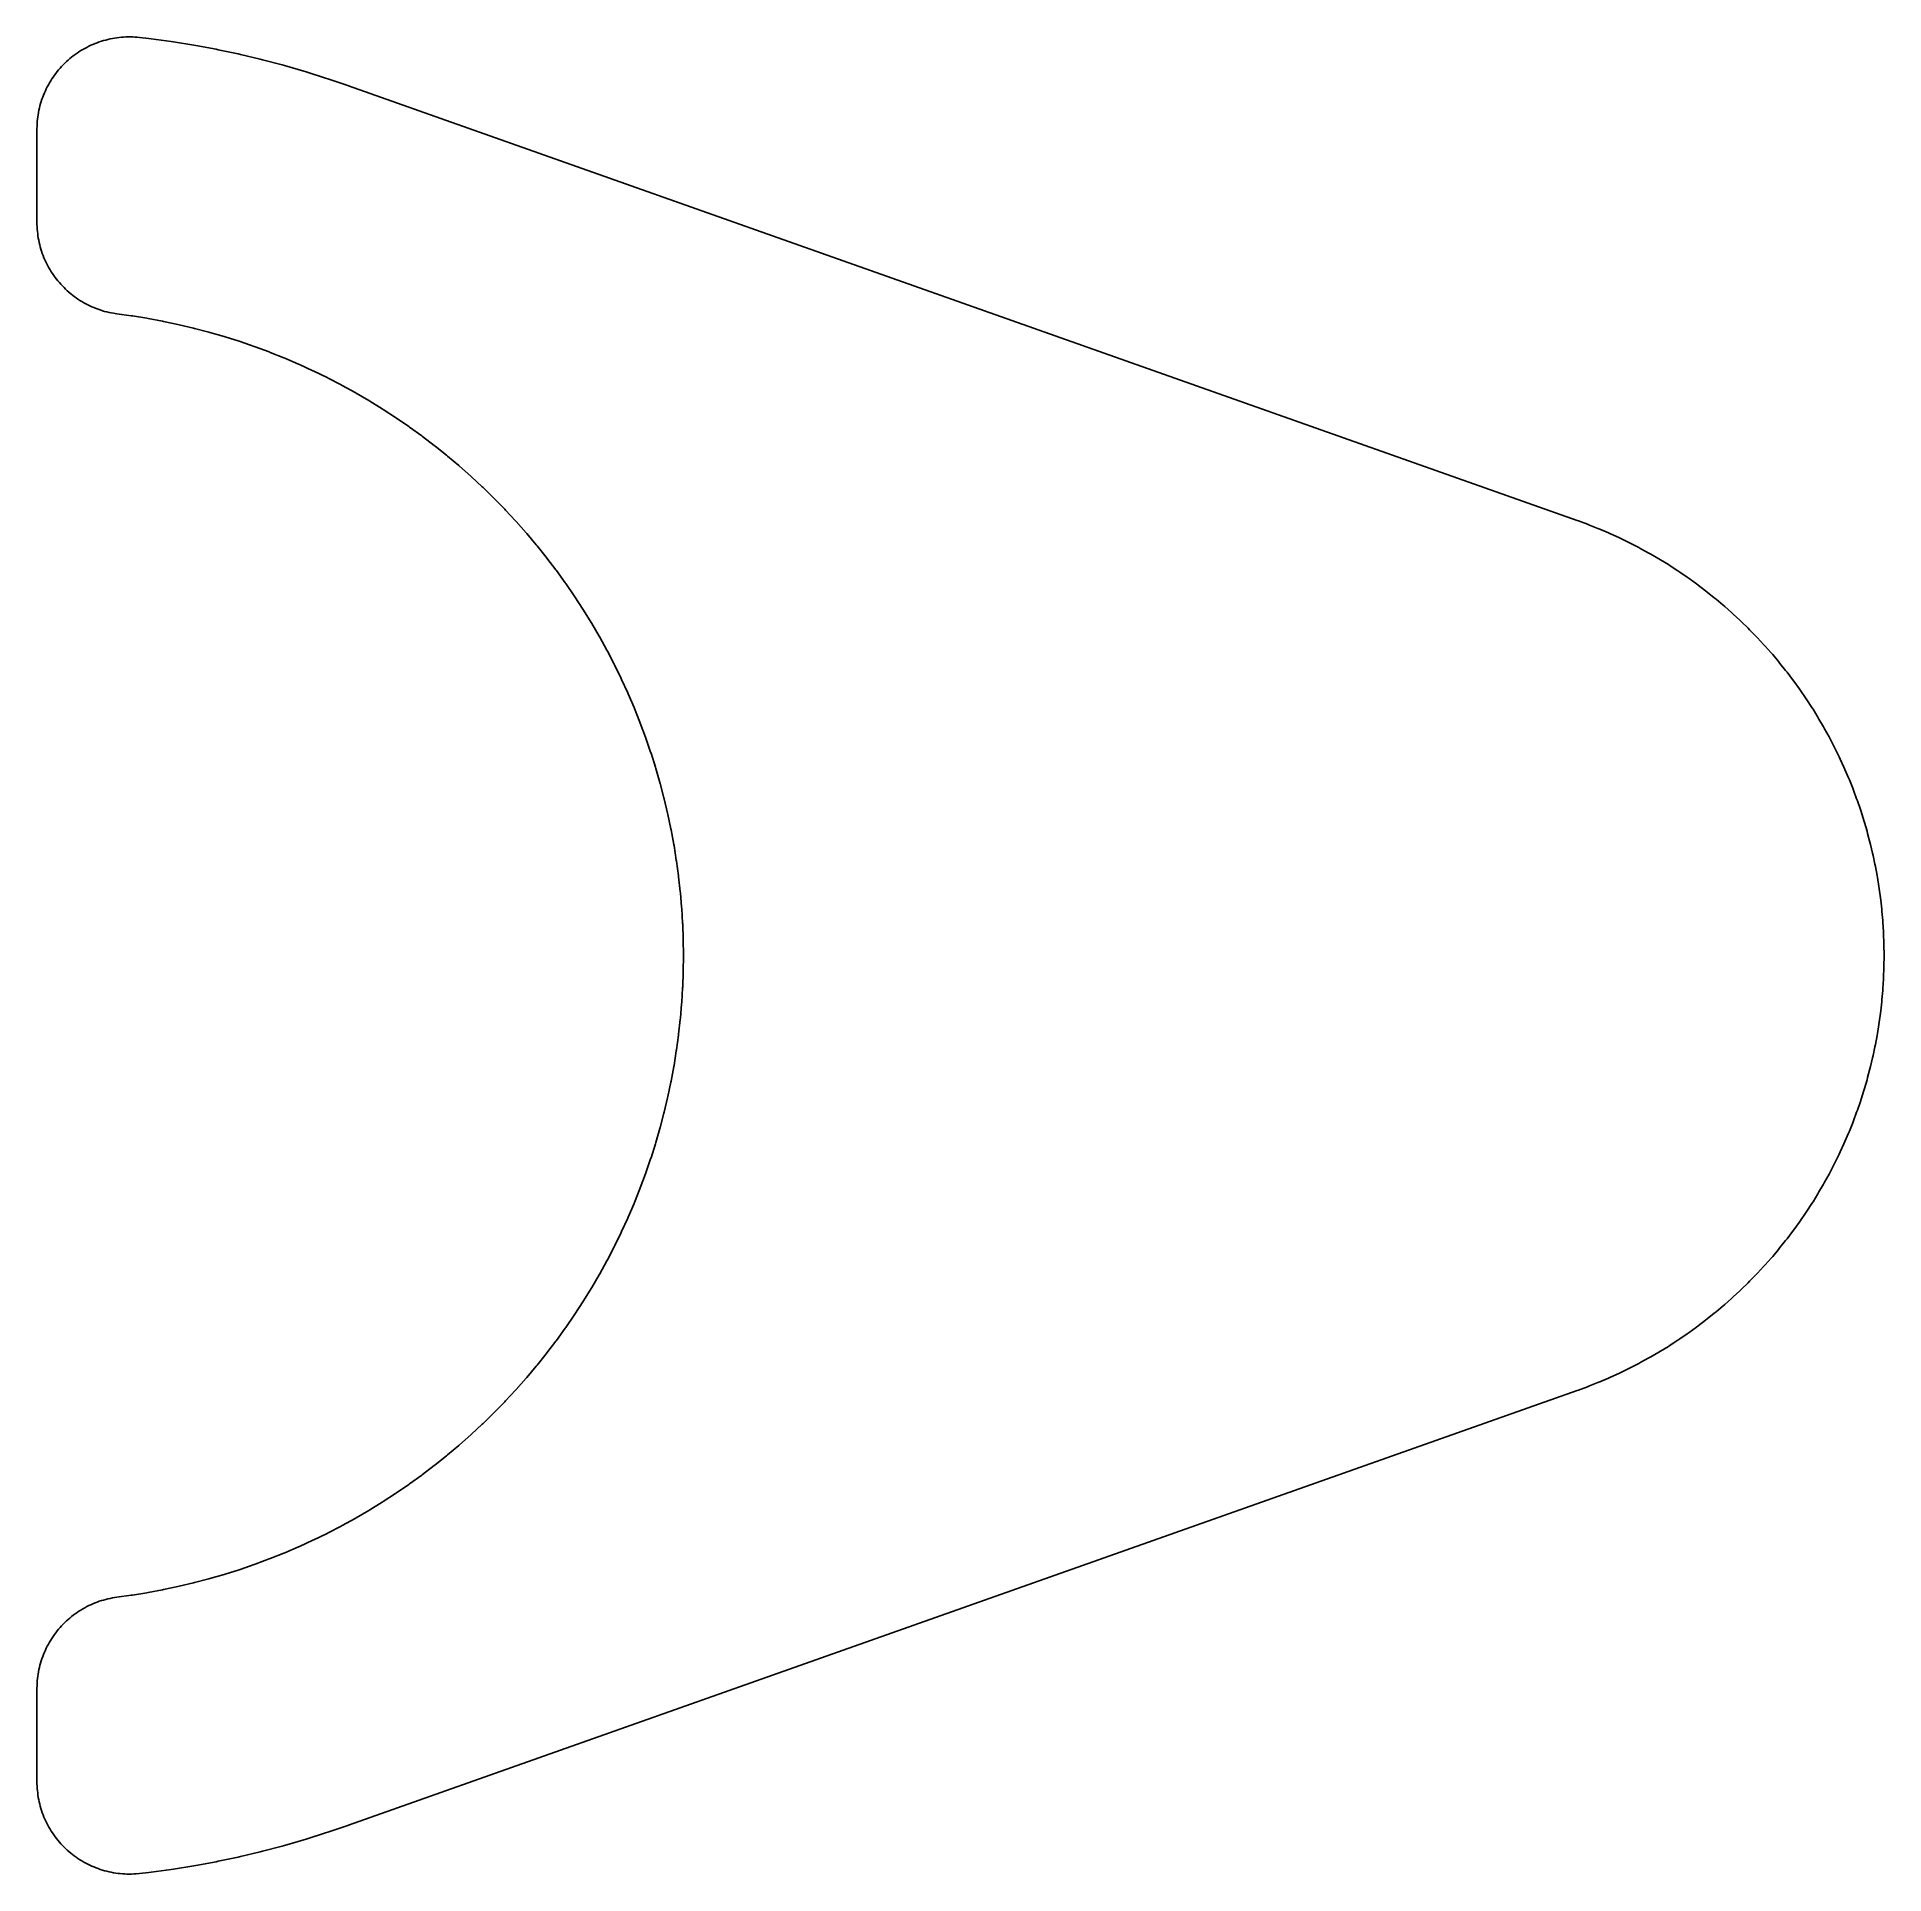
# Model space of a CAD drawing. Header units: metres. Extents: x 0 to 20, y -9.9 to 9.9.
import ezdxf

# ---------------------------------------------------------------- set-up
doc = ezdxf.new("R2010")
doc.units = ezdxf.units.M

msp = doc.modelspace()

# ---------------------------------------------------------------- linework, layer by layer
for p, q in [((0.496, 9.807), (0.475, 9.795)), ((0.518, 9.82), (0.496, 9.807)), ((0.539, 9.831), (0.518, 9.82)), ((0.561, 9.842), (0.539, 9.831)), ((0.584, 9.853), (0.561, 9.842)), ((0.606, 9.863), (0.584, 9.853)), ((0.629, 9.872), (0.606, 9.863)), ((0.652, 9.881), (0.629, 9.872)), ((0.675, 9.889), (0.652, 9.881)), ((0.698, 9.897), (0.675, 9.889)), ((0.721, 9.904), (0.698, 9.897)), ((0.745, 9.91), (0.721, 9.904)), ((0.769, 9.916), (0.745, 9.91)), ((0.793, 9.922), (0.769, 9.916)), ((0.817, 9.927), (0.793, 9.922)), ((0.841, 9.931), (0.817, 9.927)), ((0.865, 9.934), (0.841, 9.931)), ((0.89, 9.937), (0.865, 9.934)), ((0.914, 9.94), (0.89, 9.937)), ((0.939, 9.942), (0.914, 9.94)), ((0.963, 9.943), (0.939, 9.942)), ((0.988, 9.943), (0.963, 9.943)), ((1.012, 9.943), (0.988, 9.943)), ((1.037, 9.943), (1.012, 9.943)), ((1.061, 9.942), (1.037, 9.943)), ((1.086, 9.94), (1.061, 9.942)), ((1.11, 9.937), (1.086, 9.94)), ((1.212, 9.926), (1.11, 9.937)), ((1.236, 9.923), (1.212, 9.926)), ((1.455, 9.893), (1.236, 9.923)), ((1.48, 9.89), (1.455, 9.893)), ((1.698, 9.855), (1.48, 9.89)), ((1.722, 9.851), (1.698, 9.855)), ((1.939, 9.81), (1.722, 9.851)), ((1.963, 9.805), (1.939, 9.81)), ((2.179, 9.76), (1.963, 9.805)), ((0.251, 9.606), (0.235, 9.587)), ((0.267, 9.624), (0.251, 9.606)), ((0.284, 9.642), (0.267, 9.624)), ((0.302, 9.659), (0.284, 9.642)), ((0.319, 9.676), (0.302, 9.659)), ((0.338, 9.693), (0.319, 9.676)), ((0.356, 9.709), (0.338, 9.693)), ((0.375, 9.724), (0.356, 9.709)), ((0.394, 9.739), (0.375, 9.724)), ((0.414, 9.754), (0.394, 9.739)), ((0.434, 9.768), (0.414, 9.754)), ((0.455, 9.782), (0.434, 9.768)), ((0.475, 9.795), (0.455, 9.782)), ((2.203, 9.754), (2.179, 9.76)), ((2.418, 9.703), (2.203, 9.754)), ((2.442, 9.697), (2.418, 9.703)), ((2.655, 9.641), (2.442, 9.697)), ((2.679, 9.634), (2.655, 9.641)), ((2.891, 9.573), (2.679, 9.634)), ((0.112, 9.404), (0.101, 9.382)), ((0.124, 9.426), (0.112, 9.404)), ((0.136, 9.447), (0.124, 9.426)), ((0.149, 9.468), (0.136, 9.447)), ((0.162, 9.489), (0.149, 9.468)), ((0.175, 9.509), (0.162, 9.489)), ((0.19, 9.529), (0.175, 9.509)), ((0.204, 9.549), (0.19, 9.529)), ((0.219, 9.568), (0.204, 9.549)), ((0.235, 9.587), (0.219, 9.568)), ((2.915, 9.566), (2.891, 9.573)), ((3.125, 9.499), (2.915, 9.566)), ((3.149, 9.491), (3.125, 9.499)), ((3.365, 9.417), (3.149, 9.491)), ((3.373, 9.414), (3.365, 9.417)), ((16.677, 4.71), (3.373, 9.414)), ((0.04, 9.222), (0.033, 9.198)), ((0.047, 9.246), (0.04, 9.222)), ((0.054, 9.269), (0.047, 9.246)), ((0.063, 9.292), (0.054, 9.269)), ((0.071, 9.315), (0.063, 9.292)), ((0.081, 9.337), (0.071, 9.315)), ((0.091, 9.36), (0.081, 9.337)), ((0.101, 9.382), (0.091, 9.36)), ((0.002, 9.005), (0.001, 8.98)), ((0.004, 9.029), (0.002, 9.005)), ((0.006, 9.054), (0.004, 9.029)), ((0.009, 9.078), (0.006, 9.054)), ((0.013, 9.102), (0.009, 9.078)), ((0.017, 9.127), (0.013, 9.102)), ((0.022, 9.151), (0.017, 9.127)), ((0.027, 9.175), (0.022, 9.151)), ((0.033, 9.198), (0.027, 9.175)), ((0.001, 8.98), (0, 8.944)), ((0, 8.944), (0, 7.937)), ((0, 7.937), (0, 7.913)), ((0, 7.913), (0.001, 7.888)), ((0.001, 7.888), (0.003, 7.864)), ((0.003, 7.864), (0.005, 7.839)), ((0.005, 7.839), (0.008, 7.815)), ((0.008, 7.815), (0.011, 7.79)), ((0.011, 7.79), (0.015, 7.766)), ((0.015, 7.766), (0.019, 7.742)), ((0.019, 7.742), (0.024, 7.718)), ((0.024, 7.718), (0.03, 7.694)), ((0.03, 7.694), (0.036, 7.67)), ((0.036, 7.67), (0.043, 7.647)), ((0.043, 7.647), (0.05, 7.623)), ((0.05, 7.623), (0.058, 7.6)), ((0.058, 7.6), (0.067, 7.577)), ((0.067, 7.577), (0.076, 7.554)), ((0.076, 7.554), (0.086, 7.532)), ((0.086, 7.532), (0.096, 7.51)), ((0.096, 7.51), (0.107, 7.487)), ((0.107, 7.487), (0.118, 7.466)), ((0.118, 7.466), (0.13, 7.444)), ((0.13, 7.444), (0.142, 7.423)), ((0.142, 7.423), (0.155, 7.402)), ((0.155, 7.402), (0.169, 7.382)), ((0.169, 7.382), (0.182, 7.361)), ((0.182, 7.361), (0.197, 7.341)), ((0.197, 7.341), (0.212, 7.322)), ((0.212, 7.322), (0.227, 7.303)), ((0.227, 7.303), (0.243, 7.284)), ((0.243, 7.284), (0.259, 7.266)), ((0.259, 7.266), (0.276, 7.248)), ((0.276, 7.248), (0.293, 7.23)), ((0.293, 7.23), (0.31, 7.213)), ((0.31, 7.213), (0.328, 7.196)), ((0.328, 7.196), (0.347, 7.18)), ((0.347, 7.18), (0.366, 7.164)), ((0.366, 7.164), (0.385, 7.149)), ((0.385, 7.149), (0.404, 7.134)), ((0.404, 7.134), (0.424, 7.12)), ((0.424, 7.12), (0.444, 7.106)), ((0.444, 7.106), (0.465, 7.092)), ((0.465, 7.092), (0.486, 7.079)), ((0.486, 7.079), (0.507, 7.067)), ((0.507, 7.067), (0.529, 7.055)), ((0.529, 7.055), (0.55, 7.044)), ((0.55, 7.044), (0.572, 7.033)), ((0.572, 7.033), (0.595, 7.023)), ((0.595, 7.023), (0.617, 7.013)), ((0.617, 7.013), (0.64, 7.004)), ((0.64, 7.004), (0.663, 6.996)), ((0.663, 6.996), (0.686, 6.988)), ((0.686, 6.988), (0.71, 6.98)), ((0.71, 6.98), (0.733, 6.973)), ((0.733, 6.973), (0.757, 6.967)), ((0.757, 6.967), (0.781, 6.961)), ((0.781, 6.961), (0.805, 6.956)), ((0.805, 6.956), (0.829, 6.952)), ((0.829, 6.952), (0.865, 6.946)), ((0.865, 6.946), (1.021, 6.925)), ((1.021, 6.925), (1.033, 6.923)), ((1.033, 6.923), (1.19, 6.898)), ((1.19, 6.898), (1.203, 6.896)), ((1.203, 6.896), (1.36, 6.867)), ((1.36, 6.867), (1.372, 6.864)), ((1.372, 6.864), (1.527, 6.831)), ((1.527, 6.831), (1.54, 6.828)), ((1.54, 6.828), (1.695, 6.792)), ((1.695, 6.792), (1.707, 6.789)), ((1.707, 6.789), (1.861, 6.748)), ((1.861, 6.748), (1.873, 6.745)), ((1.873, 6.745), (2.026, 6.7)), ((2.026, 6.7), (2.038, 6.697)), ((2.038, 6.697), (2.19, 6.649)), ((2.19, 6.649), (2.202, 6.645)), ((2.202, 6.645), (2.353, 6.593)), ((2.353, 6.593), (2.363, 6.589)), ((2.363, 6.589), (2.514, 6.533)), ((2.514, 6.533), (2.525, 6.529)), ((2.525, 6.529), (2.673, 6.469)), ((2.673, 6.469), (2.684, 6.465)), ((2.684, 6.465), (2.831, 6.402)), ((2.831, 6.402), (2.842, 6.397)), ((2.842, 6.397), (2.987, 6.33)), ((2.987, 6.33), (2.999, 6.325)), ((2.999, 6.325), (3.141, 6.256)), ((3.141, 6.256), (3.153, 6.25)), ((3.153, 6.25), (3.294, 6.176)), ((3.294, 6.176), (3.306, 6.17)), ((3.306, 6.17), (3.445, 6.094)), ((3.445, 6.094), (3.456, 6.087)), ((3.456, 6.087), (3.594, 6.007)), ((3.594, 6.007), (3.604, 6.001)), ((3.604, 6.001), (3.739, 5.917)), ((3.739, 5.917), (3.75, 5.91)), ((3.75, 5.91), (3.884, 5.824)), ((3.884, 5.824), (3.894, 5.817)), ((3.894, 5.817), (4.026, 5.726)), ((4.026, 5.726), (4.035, 5.72)), ((4.035, 5.72), (4.166, 5.626)), ((4.166, 5.626), (4.174, 5.619)), ((4.174, 5.619), (4.302, 5.522)), ((4.302, 5.522), (4.311, 5.515)), ((4.311, 5.515), (4.436, 5.415)), ((4.436, 5.415), (4.445, 5.407)), ((4.445, 5.407), (4.567, 5.304)), ((4.567, 5.304), (4.577, 5.296)), ((4.577, 5.296), (4.697, 5.19)), ((4.697, 5.19), (4.705, 5.183)), ((4.705, 5.183), (4.822, 5.074)), ((4.822, 5.074), (4.831, 5.065)), ((4.831, 5.065), (4.945, 4.954)), ((4.945, 4.954), (4.954, 4.945)), ((4.954, 4.945), (5.065, 4.831)), ((5.065, 4.831), (5.074, 4.822)), ((5.074, 4.822), (5.183, 4.705)), ((5.183, 4.705), (5.19, 4.697)), ((5.19, 4.697), (5.296, 4.577)), ((16.692, 4.705), (16.677, 4.71)), ((16.788, 4.669), (16.692, 4.705)), ((16.811, 4.66), (16.788, 4.669)), ((16.902, 4.624), (16.811, 4.66)), ((16.924, 4.615), (16.902, 4.624)), ((17.015, 4.576), (16.924, 4.615)), ((5.296, 4.577), (5.304, 4.567)), ((5.304, 4.567), (5.407, 4.445)), ((5.407, 4.445), (5.415, 4.436)), ((5.415, 4.436), (5.515, 4.311)), ((17.037, 4.566), (17.015, 4.576)), ((17.127, 4.525), (17.037, 4.566)), ((17.149, 4.514), (17.127, 4.525)), ((17.237, 4.471), (17.149, 4.514)), ((17.259, 4.46), (17.237, 4.471)), ((17.346, 4.415), (17.259, 4.46)), ((17.368, 4.404), (17.346, 4.415)), ((17.454, 4.356), (17.368, 4.404)), ((5.515, 4.311), (5.522, 4.302)), ((5.522, 4.302), (5.619, 4.174)), ((17.475, 4.344), (17.454, 4.356)), ((17.56, 4.295), (17.475, 4.344)), ((17.581, 4.282), (17.56, 4.295)), ((17.665, 4.231), (17.581, 4.282)), ((17.685, 4.218), (17.665, 4.231)), ((17.767, 4.164), (17.685, 4.218)), ((5.619, 4.174), (5.626, 4.166)), ((5.626, 4.166), (5.72, 4.035)), ((5.72, 4.035), (5.726, 4.026)), ((5.726, 4.026), (5.817, 3.894)), ((17.788, 4.151), (17.767, 4.164)), ((17.869, 4.095), (17.788, 4.151)), ((17.889, 4.081), (17.869, 4.095)), ((17.968, 4.023), (17.889, 4.081)), ((17.988, 4.009), (17.968, 4.023)), ((18.066, 3.949), (17.988, 4.009)), ((5.817, 3.894), (5.824, 3.884)), ((5.824, 3.884), (5.91, 3.75)), ((18.086, 3.934), (18.066, 3.949)), ((18.162, 3.873), (18.086, 3.934)), ((18.181, 3.857), (18.162, 3.873)), ((18.257, 3.794), (18.181, 3.857)), ((5.91, 3.75), (5.917, 3.739)), ((5.917, 3.739), (6.001, 3.604)), ((6.001, 3.604), (6.007, 3.594)), ((18.275, 3.778), (18.257, 3.794)), ((18.349, 3.713), (18.275, 3.778)), ((18.367, 3.696), (18.349, 3.713)), ((18.439, 3.63), (18.367, 3.696)), ((18.456, 3.613), (18.439, 3.63)), ((18.527, 3.544), (18.456, 3.613)), ((6.007, 3.594), (6.087, 3.456)), ((6.087, 3.456), (6.094, 3.445)), ((6.094, 3.445), (6.17, 3.306)), ((18.544, 3.527), (18.527, 3.544)), ((18.613, 3.456), (18.544, 3.527)), ((18.63, 3.439), (18.613, 3.456)), ((18.696, 3.367), (18.63, 3.439)), ((6.17, 3.306), (6.176, 3.294)), ((6.176, 3.294), (6.25, 3.153)), ((18.713, 3.349), (18.696, 3.367)), ((18.778, 3.275), (18.713, 3.349)), ((18.794, 3.257), (18.778, 3.275)), ((18.857, 3.181), (18.794, 3.257)), ((6.25, 3.153), (6.256, 3.141)), ((6.256, 3.141), (6.325, 2.999)), ((18.873, 3.162), (18.857, 3.181)), ((18.934, 3.086), (18.873, 3.162)), ((18.949, 3.066), (18.934, 3.086)), ((19.009, 2.988), (18.949, 3.066)), ((6.325, 2.999), (6.33, 2.987)), ((6.33, 2.987), (6.397, 2.842)), ((6.397, 2.842), (6.402, 2.831)), ((6.402, 2.831), (6.465, 2.684)), ((19.023, 2.968), (19.009, 2.988)), ((19.081, 2.889), (19.023, 2.968)), ((19.095, 2.869), (19.081, 2.889)), ((19.151, 2.788), (19.095, 2.869)), ((6.465, 2.684), (6.469, 2.673)), ((6.469, 2.673), (6.529, 2.525)), ((19.164, 2.767), (19.151, 2.788)), ((19.218, 2.685), (19.164, 2.767)), ((19.231, 2.665), (19.218, 2.685)), ((19.282, 2.581), (19.231, 2.665)), ((6.529, 2.525), (6.533, 2.514)), ((6.533, 2.514), (6.589, 2.363)), ((19.295, 2.56), (19.282, 2.581)), ((19.344, 2.475), (19.295, 2.56)), ((19.356, 2.454), (19.344, 2.475)), ((19.404, 2.368), (19.356, 2.454)), ((6.589, 2.363), (6.593, 2.353)), ((6.593, 2.353), (6.645, 2.202)), ((6.645, 2.202), (6.649, 2.19)), ((19.415, 2.346), (19.404, 2.368)), ((19.46, 2.259), (19.415, 2.346)), ((19.471, 2.237), (19.46, 2.259)), ((19.515, 2.149), (19.471, 2.237)), ((6.649, 2.19), (6.697, 2.038)), ((6.697, 2.038), (6.7, 2.026)), ((6.7, 2.026), (6.745, 1.873)), ((19.525, 2.127), (19.515, 2.149)), ((19.566, 2.037), (19.525, 2.127)), ((19.576, 2.015), (19.566, 2.037)), ((19.615, 1.925), (19.576, 2.015)), ((6.745, 1.873), (6.748, 1.861)), ((6.748, 1.861), (6.789, 1.707)), ((19.624, 1.902), (19.615, 1.925)), ((19.66, 1.811), (19.624, 1.902)), ((19.669, 1.788), (19.66, 1.811)), ((6.789, 1.707), (6.792, 1.695)), ((6.792, 1.695), (6.828, 1.54)), ((19.703, 1.696), (19.669, 1.788)), ((19.712, 1.673), (19.703, 1.696)), ((19.744, 1.58), (19.712, 1.673)), ((6.828, 1.54), (6.831, 1.527)), ((6.831, 1.527), (6.864, 1.372)), ((19.751, 1.557), (19.744, 1.58)), ((19.781, 1.463), (19.751, 1.557)), ((19.788, 1.44), (19.781, 1.463)), ((19.816, 1.345), (19.788, 1.44)), ((6.864, 1.372), (6.867, 1.36)), ((6.867, 1.36), (6.896, 1.203)), ((6.896, 1.203), (6.898, 1.19)), ((19.822, 1.321), (19.816, 1.345)), ((19.847, 1.227), (19.822, 1.321)), ((19.853, 1.203), (19.847, 1.227)), ((19.876, 1.107), (19.853, 1.203)), ((6.898, 1.19), (6.923, 1.033)), ((6.923, 1.033), (6.925, 1.021)), ((6.925, 1.021), (6.947, 0.862)), ((19.881, 1.083), (19.876, 1.107)), ((19.901, 0.987), (19.881, 1.083)), ((6.947, 0.862), (6.948, 0.852)), ((6.948, 0.852), (6.966, 0.692)), ((19.906, 0.963), (19.901, 0.987)), ((19.924, 0.867), (19.906, 0.963)), ((19.928, 0.843), (19.924, 0.867)), ((19.944, 0.746), (19.928, 0.843)), ((6.966, 0.692), (6.967, 0.679)), ((6.967, 0.679), (6.98, 0.522)), ((19.948, 0.721), (19.944, 0.746)), ((19.961, 0.624), (19.948, 0.721)), ((19.964, 0.6), (19.961, 0.624)), ((19.975, 0.502), (19.964, 0.6)), ((6.98, 0.522), (6.981, 0.508)), ((6.981, 0.508), (6.991, 0.349)), ((19.977, 0.478), (19.975, 0.502)), ((19.985, 0.38), (19.977, 0.478)), ((6.991, 0.349), (6.992, 0.338)), ((6.992, 0.338), (6.998, 0.178)), ((19.987, 0.356), (19.985, 0.38)), ((19.993, 0.258), (19.987, 0.356)), ((19.994, 0.233), (19.993, 0.258)), ((19.998, 0.135), (19.994, 0.233)), ((6.998, 0.178), (6.998, 0.165)), ((6.998, 0.165), (7, 0.006)), ((7, 0.006), (7, -0.006)), ((19.999, 0.11), (19.998, 0.135)), ((20, 0.012), (19.999, 0.11)), ((20, -0.012), (20, 0.012)), ((6.998, -0.178), (6.992, -0.338)), ((7, -0.006), (6.998, -0.165)), ((6.998, -0.165), (6.998, -0.178)), ((19.994, -0.233), (19.998, -0.135)), ((19.998, -0.135), (19.999, -0.11)), ((19.999, -0.11), (20, -0.012)), ((6.991, -0.349), (6.981, -0.508)), ((6.992, -0.338), (6.991, -0.349)), ((19.977, -0.478), (19.985, -0.38)), ((19.985, -0.38), (19.987, -0.356)), ((19.987, -0.356), (19.993, -0.258)), ((19.993, -0.258), (19.994, -0.233)), ((6.98, -0.522), (6.967, -0.679)), ((6.981, -0.508), (6.98, -0.522)), ((19.964, -0.6), (19.975, -0.502)), ((19.975, -0.502), (19.977, -0.478)), ((6.966, -0.692), (6.948, -0.852)), ((6.967, -0.679), (6.966, -0.692)), ((19.928, -0.843), (19.944, -0.746)), ((19.944, -0.746), (19.948, -0.721)), ((19.948, -0.721), (19.961, -0.624)), ((19.961, -0.624), (19.964, -0.6)), ((6.947, -0.862), (6.925, -1.021)), ((6.948, -0.852), (6.947, -0.862)), ((19.881, -1.083), (19.901, -0.987)), ((19.901, -0.987), (19.906, -0.963)), ((19.906, -0.963), (19.924, -0.867)), ((19.924, -0.867), (19.928, -0.843)), ((6.898, -1.19), (6.896, -1.203)), ((6.923, -1.033), (6.898, -1.19)), ((6.925, -1.021), (6.923, -1.033)), ((19.853, -1.203), (19.876, -1.107)), ((19.876, -1.107), (19.881, -1.083)), ((6.864, -1.372), (6.831, -1.527)), ((6.867, -1.36), (6.864, -1.372)), ((6.896, -1.203), (6.867, -1.36)), ((19.788, -1.44), (19.816, -1.345)), ((19.816, -1.345), (19.822, -1.321)), ((19.822, -1.321), (19.847, -1.227)), ((19.847, -1.227), (19.853, -1.203)), ((6.828, -1.54), (6.792, -1.695)), ((6.831, -1.527), (6.828, -1.54)), ((19.712, -1.673), (19.744, -1.58)), ((19.744, -1.58), (19.751, -1.557)), ((19.751, -1.557), (19.781, -1.463)), ((19.781, -1.463), (19.788, -1.44)), ((6.789, -1.707), (6.748, -1.861)), ((6.792, -1.695), (6.789, -1.707)), ((19.66, -1.811), (19.669, -1.788)), ((19.669, -1.788), (19.703, -1.696)), ((19.703, -1.696), (19.712, -1.673)), ((6.745, -1.873), (6.7, -2.026)), ((6.748, -1.861), (6.745, -1.873)), ((19.576, -2.015), (19.615, -1.925)), ((19.615, -1.925), (19.624, -1.902)), ((19.624, -1.902), (19.66, -1.811)), ((6.649, -2.19), (6.645, -2.202)), ((6.697, -2.038), (6.649, -2.19)), ((6.7, -2.026), (6.697, -2.038)), ((19.471, -2.237), (19.515, -2.149)), ((19.515, -2.149), (19.525, -2.127)), ((19.525, -2.127), (19.566, -2.037)), ((19.566, -2.037), (19.576, -2.015)), ((6.589, -2.363), (6.533, -2.514)), ((6.593, -2.353), (6.589, -2.363)), ((6.645, -2.202), (6.593, -2.353)), ((19.356, -2.454), (19.404, -2.368)), ((19.404, -2.368), (19.415, -2.346)), ((19.415, -2.346), (19.46, -2.259)), ((19.46, -2.259), (19.471, -2.237)), ((6.529, -2.525), (6.469, -2.673)), ((6.533, -2.514), (6.529, -2.525)), ((19.231, -2.665), (19.282, -2.581)), ((19.282, -2.581), (19.295, -2.56)), ((19.295, -2.56), (19.344, -2.475)), ((19.344, -2.475), (19.356, -2.454)), ((6.465, -2.684), (6.402, -2.831)), ((6.469, -2.673), (6.465, -2.684)), ((19.095, -2.869), (19.151, -2.788)), ((19.151, -2.788), (19.164, -2.767)), ((19.164, -2.767), (19.218, -2.685)), ((19.218, -2.685), (19.231, -2.665)), ((6.325, -2.999), (6.256, -3.141)), ((6.33, -2.987), (6.325, -2.999)), ((6.397, -2.842), (6.33, -2.987)), ((6.402, -2.831), (6.397, -2.842)), ((18.949, -3.066), (19.009, -2.988)), ((19.009, -2.988), (19.023, -2.968)), ((19.023, -2.968), (19.081, -2.889)), ((19.081, -2.889), (19.095, -2.869)), ((6.25, -3.153), (6.176, -3.294)), ((6.256, -3.141), (6.25, -3.153)), ((18.794, -3.257), (18.857, -3.181)), ((18.857, -3.181), (18.873, -3.162)), ((18.873, -3.162), (18.934, -3.086)), ((18.934, -3.086), (18.949, -3.066)), ((6.17, -3.306), (6.094, -3.445)), ((6.176, -3.294), (6.17, -3.306)), ((18.63, -3.439), (18.696, -3.367)), ((18.696, -3.367), (18.713, -3.349)), ((18.713, -3.349), (18.778, -3.275)), ((18.778, -3.275), (18.794, -3.257)), ((6.007, -3.594), (6.001, -3.604)), ((6.087, -3.456), (6.007, -3.594)), ((6.094, -3.445), (6.087, -3.456)), ((18.456, -3.613), (18.527, -3.544)), ((18.527, -3.544), (18.544, -3.527)), ((18.544, -3.527), (18.613, -3.456)), ((18.613, -3.456), (18.63, -3.439)), ((5.91, -3.75), (5.824, -3.884)), ((5.917, -3.739), (5.91, -3.75)), ((6.001, -3.604), (5.917, -3.739)), ((18.181, -3.857), (18.257, -3.794)), ((18.257, -3.794), (18.275, -3.778)), ((18.275, -3.778), (18.349, -3.713)), ((18.349, -3.713), (18.367, -3.696)), ((18.367, -3.696), (18.439, -3.63)), ((18.439, -3.63), (18.456, -3.613)), ((5.817, -3.894), (5.726, -4.026)), ((5.824, -3.884), (5.817, -3.894)), ((17.988, -4.009), (18.066, -3.949)), ((18.066, -3.949), (18.086, -3.934)), ((18.086, -3.934), (18.162, -3.873)), ((18.162, -3.873), (18.181, -3.857)), ((5.619, -4.174), (5.522, -4.302)), ((5.626, -4.166), (5.619, -4.174)), ((5.72, -4.035), (5.626, -4.166)), ((5.726, -4.026), (5.72, -4.035)), ((17.685, -4.218), (17.767, -4.164)), ((17.767, -4.164), (17.788, -4.151)), ((17.788, -4.151), (17.869, -4.095)), ((17.869, -4.095), (17.889, -4.081)), ((17.889, -4.081), (17.968, -4.023)), ((17.968, -4.023), (17.988, -4.009)), ((5.515, -4.311), (5.415, -4.436)), ((5.522, -4.302), (5.515, -4.311)), ((17.368, -4.404), (17.454, -4.356)), ((17.454, -4.356), (17.475, -4.344)), ((17.475, -4.344), (17.56, -4.295)), ((17.56, -4.295), (17.581, -4.282)), ((17.581, -4.282), (17.665, -4.231)), ((17.665, -4.231), (17.685, -4.218)), ((5.296, -4.577), (5.19, -4.697)), ((5.304, -4.567), (5.296, -4.577)), ((5.407, -4.445), (5.304, -4.567)), ((5.415, -4.436), (5.407, -4.445)), ((16.924, -4.615), (17.015, -4.576)), ((17.015, -4.576), (17.037, -4.566)), ((17.037, -4.566), (17.127, -4.525)), ((17.127, -4.525), (17.149, -4.514)), ((17.149, -4.514), (17.237, -4.471)), ((17.237, -4.471), (17.259, -4.46)), ((17.259, -4.46), (17.346, -4.415)), ((17.346, -4.415), (17.368, -4.404)), ((3.373, -9.414), (16.677, -4.71)), ((5.183, -4.705), (5.074, -4.822)), ((5.19, -4.697), (5.183, -4.705)), ((16.677, -4.71), (16.692, -4.705)), ((16.692, -4.705), (16.788, -4.669)), ((16.788, -4.669), (16.811, -4.66)), ((16.811, -4.66), (16.902, -4.624)), ((16.902, -4.624), (16.924, -4.615)), ((4.945, -4.954), (4.831, -5.065)), ((4.954, -4.945), (4.945, -4.954)), ((5.065, -4.831), (4.954, -4.945)), ((5.074, -4.822), (5.065, -4.831)), ((4.697, -5.19), (4.577, -5.296)), ((4.705, -5.183), (4.697, -5.19)), ((4.822, -5.074), (4.705, -5.183)), ((4.831, -5.065), (4.822, -5.074)), ((4.567, -5.304), (4.445, -5.407)), ((4.577, -5.296), (4.567, -5.304)), ((4.302, -5.522), (4.174, -5.619)), ((4.311, -5.515), (4.302, -5.522)), ((4.436, -5.415), (4.311, -5.515)), ((4.445, -5.407), (4.436, -5.415)), ((4.026, -5.726), (3.894, -5.817)), ((4.035, -5.72), (4.026, -5.726)), ((4.166, -5.626), (4.035, -5.72)), ((4.174, -5.619), (4.166, -5.626)), ((3.739, -5.917), (3.604, -6.001)), ((3.75, -5.91), (3.739, -5.917)), ((3.884, -5.824), (3.75, -5.91)), ((3.894, -5.817), (3.884, -5.824)), ((3.294, -6.176), (3.153, -6.25)), ((3.306, -6.17), (3.294, -6.176)), ((3.445, -6.094), (3.306, -6.17)), ((3.456, -6.087), (3.445, -6.094)), ((3.594, -6.007), (3.456, -6.087)), ((3.604, -6.001), (3.594, -6.007)), ((2.842, -6.397), (2.831, -6.402)), ((2.987, -6.33), (2.842, -6.397)), ((2.999, -6.325), (2.987, -6.33)), ((3.141, -6.256), (2.999, -6.325)), ((3.153, -6.25), (3.141, -6.256)), ((2.353, -6.593), (2.202, -6.645)), ((2.363, -6.589), (2.353, -6.593)), ((2.514, -6.533), (2.363, -6.589)), ((2.525, -6.529), (2.514, -6.533)), ((2.673, -6.469), (2.525, -6.529)), ((2.684, -6.465), (2.673, -6.469)), ((2.831, -6.402), (2.684, -6.465)), ((1.695, -6.792), (1.54, -6.828)), ((1.707, -6.789), (1.695, -6.792)), ((1.861, -6.748), (1.707, -6.789)), ((1.873, -6.745), (1.861, -6.748)), ((2.026, -6.7), (1.873, -6.745)), ((2.038, -6.697), (2.026, -6.7)), ((2.19, -6.649), (2.038, -6.697)), ((2.202, -6.645), (2.19, -6.649)), ((0.652, -7), (0.629, -7.009)), ((0.675, -6.991), (0.652, -7)), ((0.698, -6.984), (0.675, -6.991)), ((0.721, -6.977), (0.698, -6.984)), ((0.745, -6.97), (0.721, -6.977)), ((0.769, -6.964), (0.745, -6.97)), ((0.793, -6.959), (0.769, -6.964)), ((0.817, -6.954), (0.793, -6.959)), ((0.841, -6.95), (0.817, -6.954)), ((0.865, -6.946), (0.841, -6.95)), ((1.021, -6.925), (0.865, -6.946)), ((1.033, -6.923), (1.021, -6.925)), ((1.19, -6.898), (1.033, -6.923)), ((1.203, -6.896), (1.19, -6.898)), ((1.36, -6.867), (1.203, -6.896)), ((1.372, -6.864), (1.36, -6.867)), ((1.527, -6.831), (1.372, -6.864)), ((1.54, -6.828), (1.527, -6.831)), ((0.338, -7.188), (0.319, -7.204)), ((0.356, -7.172), (0.338, -7.188)), ((0.375, -7.156), (0.356, -7.172)), ((0.394, -7.141), (0.375, -7.156)), ((0.414, -7.127), (0.394, -7.141)), ((0.434, -7.112), (0.414, -7.127)), ((0.455, -7.099), (0.434, -7.112)), ((0.475, -7.086), (0.455, -7.099)), ((0.496, -7.073), (0.475, -7.086)), ((0.518, -7.061), (0.496, -7.073)), ((0.539, -7.049), (0.518, -7.061)), ((0.561, -7.038), (0.539, -7.049)), ((0.584, -7.028), (0.561, -7.038)), ((0.606, -7.018), (0.584, -7.028)), ((0.629, -7.009), (0.606, -7.018)), ((0.162, -7.392), (0.149, -7.413)), ((0.175, -7.371), (0.162, -7.392)), ((0.19, -7.351), (0.175, -7.371)), ((0.204, -7.332), (0.19, -7.351)), ((0.219, -7.312), (0.204, -7.332)), ((0.235, -7.293), (0.219, -7.312)), ((0.251, -7.275), (0.235, -7.293)), ((0.267, -7.256), (0.251, -7.275)), ((0.284, -7.239), (0.267, -7.256)), ((0.302, -7.221), (0.284, -7.239)), ((0.319, -7.204), (0.302, -7.221)), ((0.063, -7.589), (0.054, -7.612)), ((0.071, -7.566), (0.063, -7.589)), ((0.081, -7.543), (0.071, -7.566)), ((0.091, -7.521), (0.081, -7.543)), ((0.101, -7.498), (0.091, -7.521)), ((0.112, -7.477), (0.101, -7.498)), ((0.124, -7.455), (0.112, -7.477)), ((0.136, -7.434), (0.124, -7.455)), ((0.149, -7.413), (0.136, -7.434)), ((0.013, -7.778), (0.009, -7.803)), ((0.017, -7.754), (0.013, -7.778)), ((0.022, -7.73), (0.017, -7.754)), ((0.027, -7.706), (0.022, -7.73)), ((0.033, -7.682), (0.027, -7.706)), ((0.04, -7.659), (0.033, -7.682)), ((0.047, -7.635), (0.04, -7.659)), ((0.054, -7.612), (0.047, -7.635)), ((0.001, -7.9), (0, -7.937)), ((0, -7.937), (0, -8.944)), ((0.002, -7.876), (0.001, -7.9)), ((0.004, -7.851), (0.002, -7.876)), ((0.006, -7.827), (0.004, -7.851)), ((0.009, -7.803), (0.006, -7.827)), ((0, -8.944), (0, -8.968)), ((0, -8.968), (0.001, -8.993)), ((0.001, -8.993), (0.003, -9.017)), ((0.003, -9.017), (0.005, -9.042)), ((0.005, -9.042), (0.008, -9.066)), ((0.008, -9.066), (0.011, -9.09)), ((0.011, -9.09), (0.015, -9.114)), ((0.015, -9.114), (0.019, -9.139)), ((0.019, -9.139), (0.024, -9.163)), ((0.024, -9.163), (0.03, -9.186)), ((0.03, -9.186), (0.036, -9.21)), ((0.036, -9.21), (0.043, -9.234)), ((0.043, -9.234), (0.05, -9.257)), ((0.05, -9.257), (0.058, -9.28)), ((0.058, -9.28), (0.067, -9.303)), ((0.067, -9.303), (0.076, -9.326)), ((0.076, -9.326), (0.086, -9.349)), ((0.086, -9.349), (0.096, -9.371)), ((0.096, -9.371), (0.107, -9.393)), ((0.107, -9.393), (0.118, -9.415)), ((0.118, -9.415), (0.13, -9.436)), ((0.13, -9.436), (0.142, -9.458)), ((0.142, -9.458), (0.155, -9.479)), ((0.155, -9.479), (0.169, -9.499)), ((0.169, -9.499), (0.182, -9.519)), ((0.182, -9.519), (0.197, -9.539)), ((0.197, -9.539), (0.212, -9.559)), ((0.212, -9.559), (0.227, -9.578)), ((0.227, -9.578), (0.243, -9.597)), ((0.243, -9.597), (0.259, -9.615)), ((2.679, -9.634), (2.891, -9.573)), ((2.891, -9.573), (2.915, -9.566)), ((2.915, -9.566), (3.125, -9.499)), ((3.125, -9.499), (3.149, -9.491)), ((3.149, -9.491), (3.365, -9.417)), ((3.365, -9.417), (3.373, -9.414)), ((0.259, -9.615), (0.276, -9.633)), ((0.276, -9.633), (0.293, -9.651)), ((0.293, -9.651), (0.31, -9.668)), ((0.31, -9.668), (0.328, -9.684)), ((0.328, -9.684), (0.347, -9.701)), ((0.347, -9.701), (0.366, -9.717)), ((0.366, -9.717), (0.385, -9.732)), ((0.385, -9.732), (0.404, -9.747)), ((0.404, -9.747), (0.424, -9.761)), ((0.424, -9.761), (0.444, -9.775)), ((0.444, -9.775), (0.465, -9.788)), ((0.465, -9.788), (0.486, -9.801)), ((1.963, -9.805), (2.179, -9.76)), ((2.179, -9.76), (2.203, -9.754)), ((2.203, -9.754), (2.418, -9.703)), ((2.418, -9.703), (2.442, -9.697)), ((2.442, -9.697), (2.655, -9.641)), ((2.655, -9.641), (2.679, -9.634)), ((0.486, -9.801), (0.507, -9.814)), ((0.507, -9.814), (0.529, -9.825)), ((0.529, -9.825), (0.55, -9.837)), ((0.55, -9.837), (0.572, -9.848)), ((0.572, -9.848), (0.595, -9.858)), ((0.595, -9.858), (0.617, -9.867)), ((0.617, -9.867), (0.64, -9.877)), ((0.64, -9.877), (0.663, -9.885)), ((0.663, -9.885), (0.686, -9.893)), ((0.686, -9.893), (0.71, -9.9)), ((0.71, -9.9), (0.733, -9.907)), ((0.733, -9.907), (0.757, -9.914)), ((0.757, -9.914), (0.781, -9.919)), ((0.781, -9.919), (0.805, -9.924)), ((0.805, -9.924), (0.829, -9.929)), ((0.829, -9.929), (0.853, -9.933)), ((0.853, -9.933), (0.878, -9.936)), ((0.878, -9.936), (0.902, -9.939)), ((0.902, -9.939), (0.926, -9.941)), ((0.926, -9.941), (0.951, -9.942)), ((0.951, -9.942), (0.975, -9.943)), ((0.975, -9.943), (1, -9.944)), ((1, -9.944), (1.025, -9.943)), ((1.025, -9.943), (1.049, -9.942)), ((1.049, -9.942), (1.074, -9.941)), ((1.074, -9.941), (1.11, -9.937)), ((1.11, -9.937), (1.212, -9.926)), ((1.212, -9.926), (1.236, -9.923)), ((1.236, -9.923), (1.455, -9.893)), ((1.455, -9.893), (1.48, -9.89)), ((1.48, -9.89), (1.698, -9.855)), ((1.698, -9.855), (1.722, -9.851)), ((1.722, -9.851), (1.939, -9.81)), ((1.939, -9.81), (1.963, -9.805))]:
    msp.add_line(p, q)

doc.saveas('drawing.dxf')
